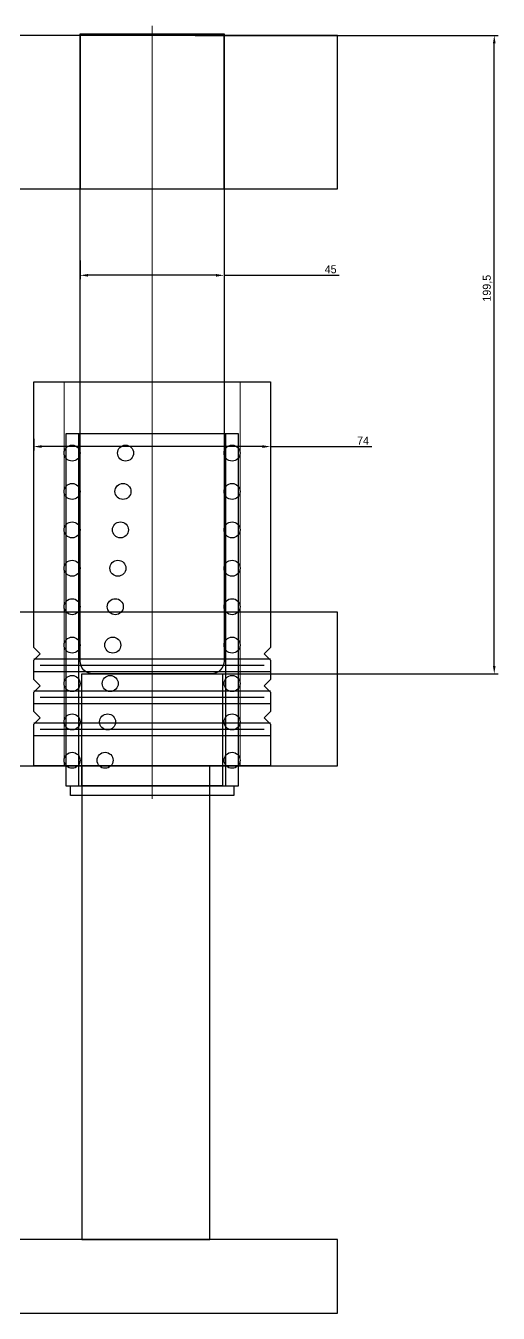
# Model space of a CAD drawing. Header units: millimetres. Extents: x 7017 to 8664, y 4331 to 5546.
# Drawn here: x 8091.3 to 8239, y 4331.4 to 4733.7 of the extents above; entities that cross this region are included whole.
import ezdxf

# ---------------------------------------------------------------- set-up
doc = ezdxf.new("R2010")
doc.units = ezdxf.units.MM
doc.linetypes.add('CENTER', pattern=[0])
doc.linetypes.add('HIDDEN', pattern=[0])
for name, color, linetype in [('B1', 8, 'Continuous'), ('B2', 8, 'Continuous'), ('LP', 8, 'Continuous'), ('LP_O', 3, 'Continuous'), ('MATER', 5, 'Continuous'), ('Press1', 75, 'Continuous'), ('Press3', 75, 'Continuous'), ('UP', 12, 'Continuous'), ('UP_O', 5, 'Continuous')]:
    doc.layers.add(name, color=color, linetype=linetype)
doc.styles.get("Standard").update_dxf_attribs({"font": 'c2.shx', "bigfont": 'ctxt.shx'})
doc.dimstyles.new('Annotative', dxfattribs={"dimscale": 0, "dimtxt": 2.5, "dimasz": 2.5, "dimexe": 1.25, "dimexo": 0.625, "dimtad": 1, "dimtxsty": 'Standard', "dimcen": 2.5, "dimazin": 3, "dimtfac": 1, "dimtmove": 0, "dimatfit": 3})

# ---------------------------------------------------------------- blocks, each defined once
blk = doc.blocks.new('*D340')
at = {"layer": 'Defpoints', "color": 0}
for p in [(8143.59, 4730.69), (8237.72, 4730.69), (8137.82, 4531.19)]:
    blk.add_point(p, dxfattribs=at)
at = {"layer": 'MATER', "color": 0, "lineweight": -2}
for p, q in [((8144.22, 4730.69), (8238.97, 4730.69)), ((8237.72, 4533.69), (8237.72, 4728.19)), ((8138.44, 4531.19), (8238.97, 4531.19))]:
    blk.add_line(p, q, dxfattribs=at)
at = {"layer": 'MATER', "color": 0}
for points in [[(8238.14, 4728.19), (8237.31, 4728.19), (8237.72, 4730.69)], [(8237.31, 4533.69), (8238.14, 4533.69), (8237.72, 4531.19)]]:
    blk.add_solid(points, dxfattribs=at)
at = {"layer": 'MATER', "color": 0, "insert": (8235.61, 4651.68), "char_height": 2.5, "attachment_point": 5, "rotation": 90}
blk.add_mtext('199,5', dxfattribs=at)
blk = doc.blocks.new('*D341')
at = {"layer": 'Defpoints', "color": 0}
for p in [(8108.26, 4660.92), (8153.26, 4660.92), (8108.26, 4655.71)]:
    blk.add_point(p, dxfattribs=at)
at = {"layer": 'MATER', "color": 0, "lineweight": -2}
for p, q in [((8108.26, 4660.3), (8108.26, 4654.46)), ((8153.26, 4660.3), (8153.26, 4654.46)), ((8150.76, 4655.71), (8110.76, 4655.71)), ((8153.26, 4655.71), (8189.23, 4655.71))]:
    blk.add_line(p, q, dxfattribs=at)
at = {"layer": 'MATER', "color": 0}
for points in [[(8110.76, 4656.13), (8110.76, 4655.3), (8108.26, 4655.71)], [(8150.76, 4655.3), (8150.76, 4656.13), (8153.26, 4655.71)]]:
    blk.add_solid(points, dxfattribs=at)
at = {"layer": 'MATER', "color": 0, "insert": (8186.58, 4657.59), "char_height": 2.5, "attachment_point": 5}
blk.add_mtext('45', dxfattribs=at)
blk = doc.blocks.new('*D342')
at = {"layer": 'Defpoints', "color": 0}
for p in [(8093.76, 4605.28), (8093.76, 4602.21), (8167.76, 4605.28)]:
    blk.add_point(p, dxfattribs=at)
at = {"layer": 'MATER', "color": 0, "lineweight": -2}
for p, q in [((8093.76, 4604.65), (8093.76, 4600.96)), ((8165.26, 4602.21), (8096.26, 4602.21)), ((8167.76, 4604.65), (8167.76, 4600.96)), ((8167.76, 4602.21), (8199.42, 4602.21))]:
    blk.add_line(p, q, dxfattribs=at)
at = {"layer": 'MATER', "color": 0}
for points in [[(8096.26, 4602.63), (8096.26, 4601.79), (8093.76, 4602.21)], [(8165.26, 4601.79), (8165.26, 4602.63), (8167.76, 4602.21)]]:
    blk.add_solid(points, dxfattribs=at)
at = {"layer": 'MATER', "color": 0, "insert": (8196.71, 4604.09), "char_height": 2.5, "attachment_point": 5}
blk.add_mtext('74', dxfattribs=at)

msp = doc.modelspace()

# ---------------------------------------------------------------- linework, layer by layer
at = {"layer": 'B1'}
msp.add_lwpolyline([(7138.76, 4354.436), (7138.76, 4331.436), (8188.76, 4331.436), (8188.76, 4354.436)], close=True, dxfattribs=at)
at = {"layer": 'B2'}
msp.add_lwpolyline([(8108.76, 4502.436), (8108.76, 4354.436), (8148.76, 4354.436), (8148.76, 4502.436)], close=True, dxfattribs=at)
at = {"layer": 'LP'}
msp.add_lwpolyline([(7138.76, 4550.436), (7138.76, 4502.436), (8188.76, 4502.436), (8188.76, 4550.436)], close=True, dxfattribs=at)
at = {"layer": 'LP_O', "color": 6, "linetype": 'CENTER', "lineweight": 13}
msp.add_line((8130.76, 4554.936), (8130.76, 4495.936), dxfattribs=at)
at = {"layer": 'Press1', "color": 6, "linetype": 'CENTER', "lineweight": 13}
msp.add_line((8130.76, 4492.186), (8130.76, 4732.186), dxfattribs=at)
at = {"layer": 'Press1', "color": 4}
msp.add_line((8152.76, 4496.186), (8108.76, 4496.186), dxfattribs=at)
msp.add_lwpolyline([(8153.26, 4731.186), (8153.26, 4535.186, -0.4142136), (8149.26, 4531.186), (8112.26, 4531.186, -0.4142136), (8108.26, 4535.186), (8108.26, 4731.186)], format="xyb", close=True, dxfattribs=at)
at = {"layer": 'Press1', "color": 2}
for points in [[(8157.76, 4496.186), (8157.76, 4606.186), (8103.76, 4606.186), (8103.76, 4496.186)], [(8153.76, 4496.186), (8153.76, 4606.186), (8107.76, 4606.186), (8107.76, 4496.186)]]:
    msp.add_lwpolyline(points, close=True, dxfattribs=at)
at = {"layer": 'Press1', "color": 4}
msp.add_lwpolyline([(8152.76, 4531.186), (8152.76, 4496.186), (8156.26, 4496.186), (8156.26, 4493.186), (8105.26, 4493.186), (8105.26, 4496.186), (8108.76, 4496.186), (8108.76, 4531.186)], close=True, dxfattribs=at)
at = {"layer": 'Press1', "color": 2}
for centre in [(8105.76, 4600.186), (8122.46, 4600.186), (8155.76, 4600.186), (8105.76, 4588.186), (8121.66, 4588.186), (8155.76, 4588.186), (8105.76, 4576.186), (8120.86, 4576.186), (8155.76, 4576.186), (8105.76, 4564.186), (8120.06, 4564.186), (8155.76, 4564.186), (8105.76, 4552.186), (8119.26, 4552.186), (8155.76, 4552.186), (8105.76, 4540.186), (8118.46, 4540.186), (8155.76, 4540.186), (8105.76, 4528.186), (8117.66, 4528.186), (8155.76, 4528.186), (8105.76, 4516.186), (8116.86, 4516.186), (8155.76, 4516.186), (8105.76, 4504.186), (8116.06, 4504.186), (8155.76, 4504.186)]:
    msp.add_circle(centre, 2.5, dxfattribs=at)
at = {"layer": 'Press3', "color": 6, "linetype": 'CENTER', "lineweight": 13}
msp.add_line((8130.76, 4497.936), (8130.76, 4619.936), dxfattribs=at)
at = {"layer": 'Press3', "color": 4}
for p, q in [((8093.76, 4535.936), (8167.76, 4535.936)), ((8095.76, 4533.936), (8165.76, 4533.936)), ((8093.76, 4531.936), (8167.76, 4531.936)), ((8093.76, 4525.936), (8167.76, 4525.936)), ((8093.76, 4521.936), (8167.76, 4521.936)), ((8095.76, 4523.936), (8165.76, 4523.936)), ((8093.76, 4515.936), (8167.76, 4515.936)), ((8095.76, 4513.936), (8165.76, 4513.936)), ((8093.76, 4511.936), (8167.76, 4511.936))]:
    msp.add_line(p, q, dxfattribs=at)
msp.add_lwpolyline([(8167.76, 4502.436), (8093.76, 4502.436), (8093.76, 4515.436), (8095.76, 4517.436), (8093.76, 4519.436), (8093.76, 4525.436), (8095.76, 4527.436), (8093.76, 4529.436), (8093.76, 4535.436), (8095.76, 4537.436), (8093.76, 4539.436), (8093.76, 4622.436), (8167.76, 4622.436), (8167.76, 4539.436), (8165.76, 4537.436), (8167.76, 4535.436), (8167.76, 4529.436), (8165.76, 4527.436), (8167.76, 4525.436), (8167.76, 4519.436), (8165.76, 4517.436), (8167.76, 4515.436)], close=True, dxfattribs=at)
at = {"layer": 'Press3', "color": 3, "linetype": 'HIDDEN', "lineweight": 13}
msp.add_lwpolyline([(8158.26, 4502.436), (8103.26, 4502.436), (8103.26, 4622.436), (8158.26, 4622.436)], close=True, dxfattribs=at)
at = {"layer": 'UP'}
msp.add_lwpolyline([(7138.76, 4730.686), (7138.76, 4682.686), (8188.76, 4682.686), (8188.76, 4730.686)], close=True, dxfattribs=at)
at = {"layer": 'UP_O', "color": 6, "linetype": 'CENTER', "lineweight": 13}
msp.add_line((8130.76, 4733.686), (8130.76, 4679.686), dxfattribs=at)
at = {"layer": 'UP_O', "color": 46, "linetype": 'HIDDEN'}
msp.add_lwpolyline([(8108.26, 4730.686), (8108.26, 4682.686), (8153.26, 4682.686), (8153.26, 4730.686)], close=True, dxfattribs=at)

# ---------------------------------------------------------------- dimensions: what is measured, and where the dimension line sits
at = {"layer": 'MATER'}
dim = msp.add_linear_dim(base=(8237.723, 4730.686), p1=(8137.816, 4531.186), p2=(8143.592, 4730.686), angle=90, dimstyle='Annotative', dxfattribs=at)
dim.commit()
dim.dimension.update_dxf_attribs({"geometry": '*D340', "text_midpoint": (8237.723, 4651.676), "dimtype": 160})
for base, p1, p2, picture, middle in [((8108.26, 4655.712), (8153.26, 4660.921), (8108.26, 4660.921), '*D341', (8186.579, 4655.712)), ((8093.76, 4602.211), (8167.76, 4605.275), (8093.76, 4605.275), '*D342', (8196.707, 4602.211))]:
    dim = msp.add_linear_dim(base=base, p1=p1, p2=p2, dimstyle='Annotative', dxfattribs=at)
    dim.commit()
    dim.dimension.update_dxf_attribs({"geometry": picture, "text_midpoint": middle, "dimtype": 160})

doc.saveas('drawing.dxf')
